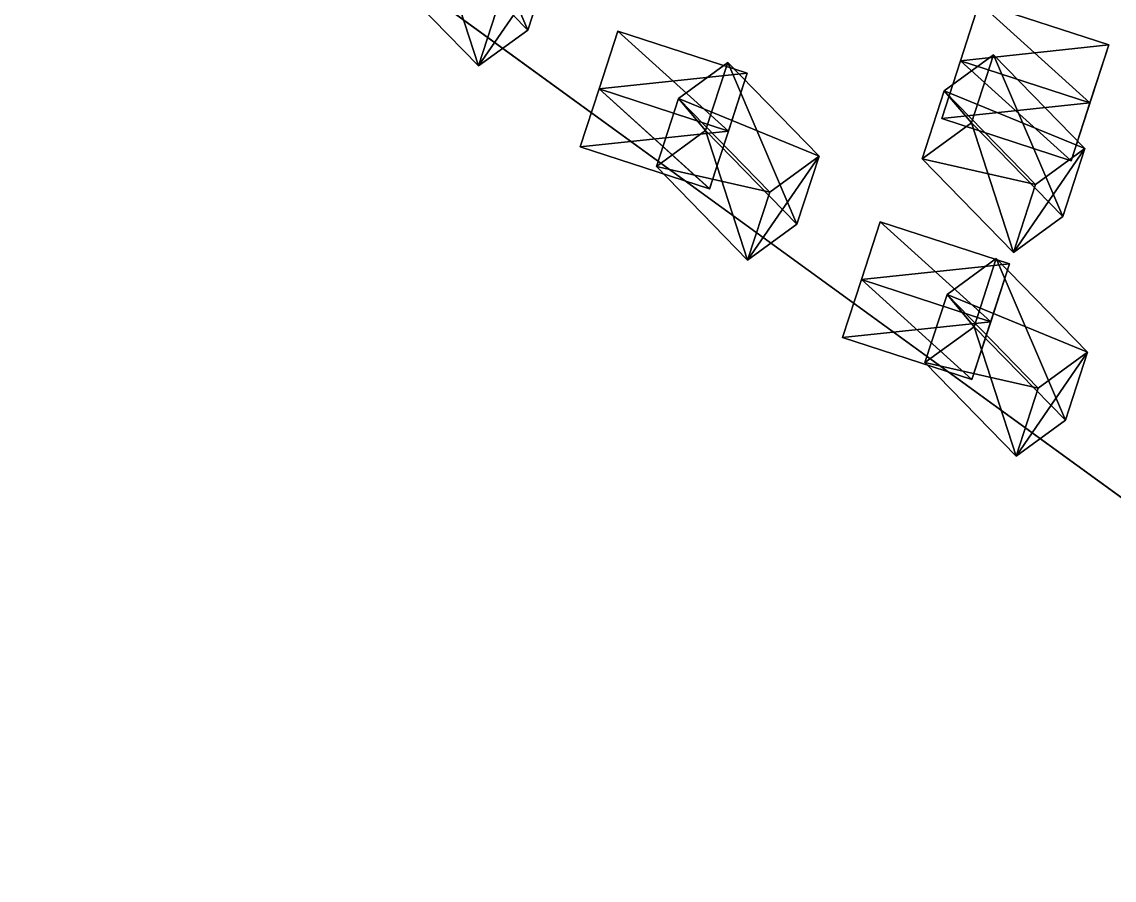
# Model space of a CAD drawing. Header units: metres. Extents: x -324 to 324, y -310 to 311.
# Drawn here: x -219.5 to -139.3, y -307.9 to -244.9 of the extents above; entities that cross this region are included whole.
import ezdxf

# ---------------------------------------------------------------- set-up
doc = ezdxf.new("R2010")
doc.units = ezdxf.units.M

msp = doc.modelspace()

# ---------------------------------------------------------------- linework, layer by layer
for p, q in [((-261.94806, -190.31653, -1061.6997), (-100.13974, -307.86996, -938.0959)), ((-100.0555, -307.9384, -938.3003), (-261.85693, -190.37546, -1061.9042))]:
    msp.add_line(p, q)
for points in [[(-100.0555, -307.9384, -938.3003), (-261.85693, -190.37546, -1061.9042), (-161.85385, -117.712006, -1261.8993), (-161.85374, -117.71191, -1261.8992)], [(-100.0555, -307.9384, -938.3003), (-161.85385, -117.712006, -1261.8993), (61.75289, -190.36646, -1261.8992), (61.75299, -190.36635, -1261.899)], [(-61.935295, -190.30717, -738.10077), (-261.94806, -190.31653, -1061.6997), (-100.13974, -307.86996, -938.0959), (-100.13964, -307.86987, -938.09576)], [(-182.35764, -245.45529, -989.9216), (-189.06595, -238.57347, -992.6854), (-187.44102, -233.57321, -984.17914), (-187.44092, -233.5731, -984.179)], [(-187.44102, -233.57321, -984.17914), (-180.7327, -240.45505, -981.4152), (-182.35764, -245.45529, -989.9216), (-182.35753, -245.45518, -989.92145)], [(-185.97557, -248.0839, -987.68524), (-192.6839, -241.20206, -990.44916), (-189.06595, -238.57347, -992.6854), (-189.06584, -238.57336, -992.6853)], [(-189.06595, -238.57347, -992.6854), (-182.35764, -245.45529, -989.9216), (-185.97557, -248.0839, -987.68524), (-185.97546, -248.08379, -987.6851)], [(-185.97557, -248.0839, -987.68524), (-182.35764, -245.45529, -989.9216), (-180.7327, -240.45505, -981.4152), (-180.73259, -240.45494, -981.4151)], [(-180.7327, -240.45505, -981.4152), (-184.35065, -243.08363, -979.17896), (-185.97557, -248.0839, -987.68524), (-185.97546, -248.08379, -987.6851)], [(-192.6839, -241.20206, -990.44916), (-185.97557, -248.0839, -987.68524), (-184.35065, -243.08363, -979.17896), (-184.35054, -243.08353, -979.17883)], [(-149.18015, -243.45917, -1038.4005), (-150.56226, -247.71283, -1029.4564), (-141.05168, -250.80301, -1029.4564), (-141.05157, -250.8029, -1029.4563)], [(-150.56226, -247.71283, -1029.4564), (-149.18015, -243.45917, -1038.4005), (-150.56209, -247.71231, -1040.6368), (-150.56198, -247.7122, -1040.6367)], [(-150.56209, -247.71231, -1040.6368), (-149.18015, -243.45917, -1038.4005), (-139.66959, -246.54935, -1038.4005), (-139.66948, -246.54924, -1038.4004)], [(-141.05168, -250.80301, -1029.4564), (-139.66959, -246.54935, -1038.4005), (-149.18015, -243.45917, -1038.4005), (-149.18004, -243.45906, -1038.4004)], [(-175.73837, -245.53471, -1018.04114), (-177.12048, -249.78838, -1009.0971), (-167.60991, -252.87856, -1009.0971), (-167.6098, -252.87845, -1009.097)], [(-177.12048, -249.78838, -1009.0971), (-175.73837, -245.53471, -1018.04114), (-177.12032, -249.78786, -1020.2774), (-177.12021, -249.78775, -1020.2773)], [(-177.12032, -249.78786, -1020.2774), (-175.73837, -245.53471, -1018.04114), (-166.22781, -248.6249, -1018.04114), (-166.2277, -248.62479, -1018.041)], [(-167.60991, -252.87856, -1009.0971), (-166.22781, -248.6249, -1018.04114), (-175.73837, -245.53471, -1018.04114), (-175.73827, -245.5346, -1018.041)], [(-139.66959, -246.54935, -1038.4005), (-141.05151, -250.80249, -1040.6368), (-150.56209, -247.71231, -1040.6368), (-150.56198, -247.7122, -1040.6367)], [(-142.43362, -255.05615, -1031.6927), (-141.05151, -250.80249, -1040.6368), (-139.66959, -246.54935, -1038.4005), (-139.66948, -246.54924, -1038.4004)], [(-139.66959, -246.54935, -1038.4005), (-141.05168, -250.80301, -1029.4564), (-142.43362, -255.05615, -1031.6927), (-142.43352, -255.05605, -1031.6926)], [(-160.95786, -254.73253, -966.20496), (-167.66618, -247.85071, -968.9689), (-171.28412, -250.4793, -966.73254), (-171.28401, -250.47919, -966.7324)], [(-171.28412, -250.4793, -966.73254), (-167.66618, -247.85071, -968.9689), (-169.2911, -252.85095, -977.47516), (-169.291, -252.85085, -977.47504)], [(-162.5828, -259.7328, -974.7113), (-169.2911, -252.85095, -977.47516), (-167.66618, -247.85071, -968.9689), (-167.66608, -247.8506, -968.96875)], [(-167.66618, -247.85071, -968.9689), (-160.95786, -254.73253, -966.20496), (-162.5828, -259.7328, -974.7113), (-162.58269, -259.7327, -974.7112)], [(-151.94418, -251.96597, -1031.6927), (-150.56209, -247.71231, -1040.6368), (-141.05151, -250.80249, -1040.6368), (-141.0514, -250.80238, -1040.6367)], [(-150.56209, -247.71231, -1040.6368), (-151.94418, -251.96597, -1031.6927), (-150.56226, -247.71283, -1029.4564), (-150.56215, -247.71272, -1029.4563)], [(-150.56226, -247.71283, -1029.4564), (-151.94418, -251.96597, -1031.6927), (-142.43362, -255.05615, -1031.6927), (-142.43352, -255.05605, -1031.6926)], [(-141.42674, -254.16716, -933.94226), (-148.13507, -247.28534, -936.7062), (-151.753, -249.91393, -934.46985), (-151.7529, -249.91382, -934.4697)], [(-151.753, -249.91393, -934.46985), (-148.13507, -247.28534, -936.7062), (-149.76, -252.28558, -945.21246), (-149.75989, -252.28548, -945.21234)], [(-142.43362, -255.05615, -1031.6927), (-141.05168, -250.80301, -1029.4564), (-150.56226, -247.71283, -1029.4564), (-150.56215, -247.71272, -1029.4563)], [(-143.05168, -259.16742, -942.4486), (-149.76, -252.28558, -945.21246), (-148.13507, -247.28534, -936.7062), (-148.13496, -247.28523, -936.70605)], [(-148.13507, -247.28534, -936.7062), (-141.42674, -254.16716, -933.94226), (-143.05168, -259.16742, -942.4486), (-143.05157, -259.16733, -942.4485)], [(-166.22781, -248.6249, -1018.04114), (-167.60974, -252.87804, -1020.2774), (-177.12032, -249.78786, -1020.2774), (-177.12021, -249.78775, -1020.2773)], [(-168.99185, -257.1317, -1011.3334), (-167.60974, -252.87804, -1020.2774), (-166.22781, -248.6249, -1018.04114), (-166.2277, -248.62479, -1018.041)], [(-166.22781, -248.6249, -1018.04114), (-167.60991, -252.87856, -1009.0971), (-168.99185, -257.1317, -1011.3334), (-168.99174, -257.13162, -1011.33325)], [(-178.50241, -254.04152, -1011.3334), (-177.12032, -249.78786, -1020.2774), (-167.60974, -252.87804, -1020.2774), (-167.60963, -252.87793, -1020.2773)], [(-177.12032, -249.78786, -1020.2774), (-178.50241, -254.04152, -1011.3334), (-177.12048, -249.78838, -1009.0971), (-177.12038, -249.78827, -1009.097)], [(-177.12048, -249.78838, -1009.0971), (-178.50241, -254.04152, -1011.3334), (-168.99185, -257.1317, -1011.3334), (-168.99174, -257.13162, -1011.33325)], [(-168.99185, -257.1317, -1011.3334), (-167.60991, -252.87856, -1009.0971), (-177.12048, -249.78838, -1009.0971), (-177.12038, -249.78827, -1009.097)], [(-149.76, -252.28558, -945.21246), (-153.37794, -254.91417, -942.9762), (-151.753, -249.91393, -934.46985), (-151.7529, -249.91382, -934.4697)], [(-145.0447, -256.79575, -931.706), (-151.753, -249.91393, -934.46985), (-153.37794, -254.91417, -942.9762), (-153.37784, -254.91406, -942.9761)], [(-151.753, -249.91393, -934.46985), (-145.0447, -256.79575, -931.706), (-141.42674, -254.16716, -933.94226), (-141.42664, -254.16705, -933.94214)], [(-169.2911, -252.85095, -977.47516), (-172.90906, -255.47954, -975.2389), (-171.28412, -250.4793, -966.73254), (-171.28401, -250.47919, -966.7324)], [(-164.5758, -257.3611, -963.9687), (-171.28412, -250.4793, -966.73254), (-172.90906, -255.47954, -975.2389), (-172.90895, -255.47943, -975.2388)], [(-171.28412, -250.4793, -966.73254), (-164.5758, -257.3611, -963.9687), (-160.95786, -254.73253, -966.20496), (-160.95775, -254.73242, -966.20483)], [(-141.05151, -250.80249, -1040.6368), (-142.43362, -255.05615, -1031.6927), (-151.94418, -251.96597, -1031.6927), (-151.94408, -251.96587, -1031.6926)], [(-146.66962, -261.796, -940.2123), (-153.37794, -254.91417, -942.9762), (-149.76, -252.28558, -945.21246), (-149.75989, -252.28548, -945.21234)], [(-149.76, -252.28558, -945.21246), (-143.05168, -259.16742, -942.4486), (-146.66962, -261.796, -940.2123), (-146.66951, -261.7959, -940.21216)], [(-167.60974, -252.87804, -1020.2774), (-168.99185, -257.1317, -1011.3334), (-178.50241, -254.04152, -1011.3334), (-178.5023, -254.04141, -1011.33325)], [(-166.20073, -262.36136, -972.475), (-172.90906, -255.47954, -975.2389), (-169.2911, -252.85095, -977.47516), (-169.291, -252.85085, -977.47504)], [(-169.2911, -252.85095, -977.47516), (-162.5828, -259.7328, -974.7113), (-166.20073, -262.36136, -972.475), (-166.20062, -262.36127, -972.47485)], [(-146.66962, -261.796, -940.2123), (-143.05168, -259.16742, -942.4486), (-141.42674, -254.16716, -933.94226), (-141.42664, -254.16705, -933.94214)], [(-141.42674, -254.16716, -933.94226), (-145.0447, -256.79575, -931.706), (-146.66962, -261.796, -940.2123), (-146.66951, -261.7959, -940.21216)], [(-166.20073, -262.36136, -972.475), (-162.5828, -259.7328, -974.7113), (-160.95786, -254.73253, -966.20496), (-160.95775, -254.73242, -966.20483)], [(-160.95786, -254.73253, -966.20496), (-164.5758, -257.3611, -963.9687), (-166.20073, -262.36136, -972.475), (-166.20062, -262.36127, -972.47485)], [(-153.37794, -254.91417, -942.9762), (-146.66962, -261.796, -940.2123), (-145.0447, -256.79575, -931.706), (-145.04459, -256.79565, -931.7059)], [(-172.90906, -255.47954, -975.2389), (-166.20073, -262.36136, -972.475), (-164.5758, -257.3611, -963.9687), (-164.5757, -257.36102, -963.96857)], [(-156.46515, -259.54712, -1003.30133), (-157.84726, -263.80078, -994.3573), (-148.33669, -266.89096, -994.3573), (-148.33658, -266.89087, -994.3572)], [(-157.84726, -263.80078, -994.3573), (-156.46515, -259.54712, -1003.30133), (-157.84709, -263.80026, -1005.5376), (-157.84698, -263.80017, -1005.5375)], [(-157.84709, -263.80026, -1005.5376), (-156.46515, -259.54712, -1003.30133), (-146.95459, -262.6373, -1003.30133), (-146.95448, -262.6372, -1003.3012)], [(-148.33669, -266.89096, -994.3573), (-146.95459, -262.6373, -1003.30133), (-156.46515, -259.54712, -1003.30133), (-156.46504, -259.54703, -1003.3012)], [(-141.2249, -269.13873, -951.21375), (-147.93323, -262.2569, -953.97766), (-151.55116, -264.8855, -951.74133), (-151.55106, -264.8854, -951.7412)], [(-151.55116, -264.8855, -951.74133), (-147.93323, -262.2569, -953.97766), (-149.55815, -267.25714, -962.48395), (-149.55804, -267.25705, -962.4838)], [(-142.84984, -274.13898, -959.7201), (-149.55815, -267.25714, -962.48395), (-147.93323, -262.2569, -953.97766), (-147.93312, -262.2568, -953.97754)], [(-147.93323, -262.2569, -953.97766), (-141.2249, -269.13873, -951.21375), (-142.84984, -274.13898, -959.7201), (-142.84973, -274.1389, -959.72)], [(-146.95459, -262.6373, -1003.30133), (-148.33652, -266.89044, -1005.5376), (-157.84709, -263.80026, -1005.5376), (-157.84698, -263.80017, -1005.5375)], [(-149.71863, -271.1441, -996.59357), (-148.33652, -266.89044, -1005.5376), (-146.95459, -262.6373, -1003.30133), (-146.95448, -262.6372, -1003.3012)], [(-146.95459, -262.6373, -1003.30133), (-148.33669, -266.89096, -994.3573), (-149.71863, -271.1441, -996.59357), (-149.71852, -271.144, -996.59344)], [(-159.22919, -268.05392, -996.59357), (-157.84709, -263.80026, -1005.5376), (-148.33652, -266.89044, -1005.5376), (-148.33641, -266.89035, -1005.5375)], [(-157.84709, -263.80026, -1005.5376), (-159.22919, -268.05392, -996.59357), (-157.84726, -263.80078, -994.3573), (-157.84715, -263.8007, -994.3572)], [(-157.84726, -263.80078, -994.3573), (-159.22919, -268.05392, -996.59357), (-149.71863, -271.1441, -996.59357), (-149.71852, -271.144, -996.59344)], [(-149.71863, -271.1441, -996.59357), (-148.33669, -266.89096, -994.3573), (-157.84726, -263.80078, -994.3573), (-157.84715, -263.8007, -994.3572)], [(-149.55815, -267.25714, -962.48395), (-153.1761, -269.88574, -960.2477), (-151.55116, -264.8855, -951.74133), (-151.55106, -264.8854, -951.7412)], [(-144.84285, -271.76733, -948.9775), (-151.55116, -264.8855, -951.74133), (-153.1761, -269.88574, -960.2477), (-153.176, -269.88565, -960.24756)], [(-151.55116, -264.8855, -951.74133), (-144.84285, -271.76733, -948.9775), (-141.2249, -269.13873, -951.21375), (-141.2248, -269.13864, -951.2136)], [(-148.33652, -266.89044, -1005.5376), (-149.71863, -271.1441, -996.59357), (-159.22919, -268.05392, -996.59357), (-159.22908, -268.05383, -996.59344)], [(-146.46777, -276.76758, -957.48376), (-153.1761, -269.88574, -960.2477), (-149.55815, -267.25714, -962.48395), (-149.55804, -267.25705, -962.4838)], [(-149.55815, -267.25714, -962.48395), (-142.84984, -274.13898, -959.7201), (-146.46777, -276.76758, -957.48376), (-146.46767, -276.7675, -957.48364)], [(-146.46777, -276.76758, -957.48376), (-142.84984, -274.13898, -959.7201), (-141.2249, -269.13873, -951.21375), (-141.2248, -269.13864, -951.2136)], [(-141.2249, -269.13873, -951.21375), (-144.84285, -271.76733, -948.9775), (-146.46777, -276.76758, -957.48376), (-146.46767, -276.7675, -957.48364)], [(-153.1761, -269.88574, -960.2477), (-146.46777, -276.76758, -957.48376), (-144.84285, -271.76733, -948.9775), (-144.84274, -271.76724, -948.97736)]]:
    msp.add_3dface(points)

doc.saveas('drawing.dxf')
